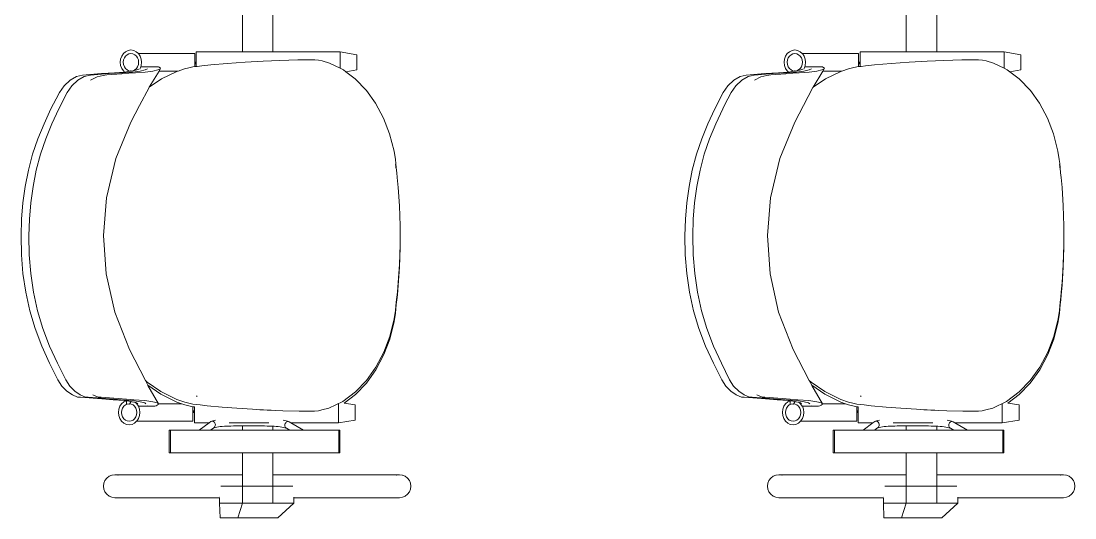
# Model space of a CAD drawing. Header units: millimetres. Extents: x -280308 to 6402717, y -14 to 2073074.
# Drawn here: x 15011 to 16392, y 416163 to 416813 of the extents above; entities that cross this region are included whole.
import ezdxf

# ---------------------------------------------------------------- set-up
doc = ezdxf.new("R2010")
doc.units = ezdxf.units.MM
doc.layers.get('0').update_dxf_attribs({"lineweight": 0})
doc.layers.add('A-FURN-EQPM', color=177, linetype='Continuous', lineweight=0)

# ---------------------------------------------------------------- blocks, each defined once
blk = doc.blocks.new('A$C2642848c')
at = {"color": 0, "linetype": 'ByBlock', "lineweight": -2}
for p, q in [((0, -576), (0, -516)), ((40, -576), (40, -516)), ((-158.1, -581.7), (-155.9, -578.3)), ((-155.9, -578.3), (-153, -575.8)), ((-153, -575.8), (-149.6, -574.2)), ((-153, -581.6), (-151, -579.8)), ((-151, -579.8), (-148.6, -578.6)), ((-149.6, -574.2), (-146, -573.6)), ((-148.6, -578.6), (-146, -578.2)), ((-146, -573.6), (-142.3, -574.2)), ((-146, -578.2), (-143.4, -578.6)), ((-143.4, -578.6), (-141, -579.8)), ((-142.3, -574.2), (-139, -575.8)), ((-141, -579.8), (-138.9, -581.6)), ((-139, -575.8), (-136.2, -578.2)), ((-136.2, -578.2), (-136.1, -578.3)), ((-136.2, -578.2), (-62.4, -578.2)), ((-136.1, -578.3), (-133.8, -581.7)), ((-62.4, -595.3), (-62.4, -578.2)), ((-60.5, -576), (0, -576)), ((-60.5, -576), (-60.5, -595.1)), ((0, -576), (40, -576)), ((40, -576), (128.2, -576)), ((128.2, -576), (150.2, -579.8)), ((128.2, -597.6), (128.2, -576)), ((150.2, -599.6), (150.2, -579.8)), ((-160, -589.7), (-159.5, -585.6)), ((-159.5, -593.9), (-160, -589.7)), ((-159.5, -585.6), (-158.1, -581.7)), ((-156, -589.7), (-155.6, -586.7)), ((-155.6, -592.7), (-156, -589.7)), ((-155.6, -586.7), (-154.6, -584)), ((-154.6, -595.5), (-155.6, -592.7)), ((-154.6, -584), (-153, -581.6)), ((-138.9, -581.6), (-137.3, -584)), ((-137.3, -584), (-136.3, -586.7)), ((-136.3, -592.7), (-137.3, -595.5)), ((-136.3, -586.7), (-136, -589.7)), ((-136, -589.7), (-136.3, -592.7)), ((-133.8, -581.7), (-132.4, -585.6)), ((-132.4, -585.6), (-132, -589.7)), ((-132, -589.7), (-132.4, -593.9)), ((-62.4, -589.7), (-60.5, -589.7)), ((-62.4, -592.7), (-60.5, -589.7)), ((-41.5, -593.1), (-53.2, -594.3)), ((-19.8, -591.2), (-41.5, -593.1)), ((-19.8, -591.2), (3.8, -589.5)), ((3.8, -589.5), (27.3, -588.2)), ((27.3, -588.2), (49.3, -587.3)), ((49.3, -587.3), (72.7, -586.5)), ((83.8, -586.4), (72.7, -586.5)), ((89.3, -586.3), (83.8, -586.4)), ((94.9, -586.3), (89.3, -586.3)), ((99.8, -587), (94.9, -586.3)), ((104.7, -588), (99.8, -587)), ((114.2, -590.8), (104.7, -588)), ((128.2, -597.6), (114.2, -590.8)), ((-209.6, -606.7), (-217.5, -608.5)), ((-204.5, -606), (-209.6, -606.7)), ((-199.2, -606.7), (-207.1, -608.5)), ((-204.5, -606), (-185.1, -604.6)), ((-194.1, -606), (-199.2, -606.7)), ((-194.1, -606), (-174.6, -604.6)), ((-182.5, -606.8), (-190.4, -608.6)), ((-176, -603.9), (-185.1, -604.6)), ((-177.4, -606.1), (-182.5, -606.8)), ((-177.4, -606.1), (-158, -604.7)), ((-167.4, -603.4), (-176, -603.9)), ((-165.5, -603.9), (-174.6, -604.6)), ((-154.6, -602.5), (-167.4, -603.4)), ((-156.9, -603.4), (-165.5, -603.9)), ((-158.1, -597.8), (-159.5, -593.9)), ((-155.9, -601.1), (-158.1, -597.8)), ((-148.8, -604), (-158, -604.7)), ((-144, -602.5), (-156.9, -603.4)), ((-154.3, -602.5), (-155.9, -601.1)), ((-153, -597.8), (-154.6, -595.5)), ((-154.3, -602.5), (-154.6, -602.5)), ((-149.6, -601.9), (-154.3, -602.5)), ((-151, -599.7), (-153, -597.8)), ((-149.6, -600.3), (-151, -599.7)), ((-148.6, -600.8), (-149.6, -600.3)), ((-149.6, -601.9), (-149.6, -600.3)), ((-145.4, -601.3), (-149.6, -601.9)), ((-140.2, -603.5), (-148.8, -604)), ((-146, -601.2), (-148.6, -600.8)), ((-146, -601.2), (-146, -600.3)), ((-143.4, -600.8), (-146, -601.2)), ((-144.6, -601.2), (-145.4, -601.3)), ((-138.1, -599.6), (-144.6, -601.2)), ((-134, -601.2), (-144, -602.5)), ((-141, -599.7), (-143.4, -600.8)), ((-138.9, -597.8), (-141, -599.7)), ((-127.4, -602.6), (-140.2, -603.5)), ((-137.3, -595.5), (-138.9, -597.8)), ((-135.5, -598.5), (-138.1, -599.6)), ((-133.8, -597.8), (-134.3, -598.5)), ((-127.4, -599.6), (-134, -601.2)), ((-133, -595.5), (-133.8, -597.8)), ((-132.4, -593.9), (-133, -595.5)), ((-133, -595.5), (-129.2, -595.5)), ((-129.2, -595.5), (-127.8, -595.5)), ((-129.2, -595.5), (-127.9, -595.5)), ((-127.8, -595.5), (-111.2, -595.5)), ((-124.2, -598.3), (-127.4, -599.6)), ((-117.3, -601.3), (-127.4, -602.6)), ((-124.2, -598.3), (-124.2, -598.3)), ((-109.2, -601.2), (-122, -622.4)), ((-110.7, -599.7), (-117.3, -601.3)), ((-111.2, -595.5), (-109.9, -595.7)), ((-107.5, -598.4), (-110.7, -599.7)), ((-109.9, -595.7), (-109.1, -595.9)), ((-107.5, -598.4), (-109.2, -601.2)), ((-84.2, -601.2), (-109.2, -601.2)), ((-109.1, -595.9), (-107.3, -597.4)), ((-107.3, -597.4), (-107.5, -598.4)), ((-105.9, -611.4), (-85.9, -601.8)), ((-84.2, -601.2), (-85.9, -601.8)), ((-75.6, -598.3), (-84.2, -601.2)), ((-70.3, -596.9), (-75.6, -598.3)), ((-64.9, -595.6), (-70.3, -596.9)), ((-62.4, -595.3), (-64.9, -595.6)), ((-60.5, -595.1), (-62.4, -595.3)), ((-59.1, -595), (-60.5, -595.1)), ((-53.2, -594.3), (-59.1, -595)), ((132.4, -599.7), (128.2, -597.6)), ((132.4, -599.7), (135.6, -602.1)), ((135.6, -602.1), (150.2, -599.6)), ((135.6, -602.1), (148, -611.4)), ((-233.7, -620.4), (-239.7, -629.1)), ((-225.8, -613.2), (-233.7, -620.4)), ((-223.3, -620.4), (-229.4, -629.1)), ((-217.5, -608.5), (-225.8, -613.2)), ((-215.5, -613.2), (-223.3, -620.4)), ((-207.1, -608.5), (-215.5, -613.2)), ((-190.4, -608.6), (-198.8, -613.3)), ((-122, -622.4), (-105.9, -611.4)), ((148, -611.4), (162.7, -626.7)), ((-239.7, -629.1), (-244.2, -637.4)), ((-229.4, -629.1), (-233.9, -637.4)), ((-134.8, -646.4), (-122.2, -622.8)), ((-122, -622.4), (-122.2, -622.8)), ((162.7, -626.7), (174.5, -643.1)), ((-247.5, -644), (-250.8, -650.6)), ((-244.2, -637.4), (-247.5, -644)), ((-237.2, -644), (-240.5, -650.6)), ((-233.9, -637.4), (-237.2, -644)), ((-146.2, -667.9), (-134.8, -646.4)), ((174.5, -643.1), (185.1, -663)), ((-250.8, -650.6), (-259.9, -670.2)), ((-240.5, -650.6), (-249.6, -670.2)), ((-259.9, -670.2), (-268, -690)), ((-249.6, -670.2), (-257.7, -690)), ((-165.6, -715.6), (-146.2, -667.9)), ((185.1, -663), (193, -683.4)), ((-268, -690), (-274.9, -710.2)), ((-257.7, -690), (-264.6, -710.2)), ((193, -683.4), (198.8, -706)), ((-274.9, -710.2), (-280.4, -730.9)), ((-264.6, -710.2), (-270.1, -730.9)), ((-178, -767.3), (-165.6, -715.6)), ((200.5, -716.9), (198.8, -706)), ((201.1, -722.4), (200.5, -716.9)), ((-280.4, -730.9), (-284.6, -752.3)), ((-270.1, -730.9), (-274.3, -752.3)), ((201.1, -725.9), (200.9, -723.6)), ((201.5, -727.9), (201.1, -722.4)), ((201.3, -727.9), (201.1, -725.9)), ((202.3, -734.3), (201.5, -727.9)), ((203, -740.7), (202.3, -734.3)), ((204.2, -753.6), (203, -740.7)), ((-284.6, -752.3), (-287.6, -773.7)), ((-274.3, -752.3), (-277.3, -773.7)), ((205.8, -777.7), (204.2, -753.6)), ((-182, -816.3), (-178, -767.3)), ((-287.6, -773.7), (-289.4, -795.2)), ((-277.3, -773.7), (-279.1, -795.2)), ((205.8, -777.7), (206.7, -803.9)), ((-289.4, -795.2), (-290, -816.9)), ((-279.1, -795.2), (-279.7, -816.9)), ((206.7, -803.9), (206.7, -807.3)), ((206.7, -807.3), (206.7, -807.3)), ((206.7, -807.3), (206.7, -828.9)), ((-290, -816.9), (-289.5, -841.7)), ((-279.7, -816.9), (-279.2, -841.7)), ((-178.5, -866.8), (-182, -816.3)), ((-289.5, -841.7), (-287.5, -866.3)), ((-279.2, -841.7), (-277.2, -866.3)), ((206.7, -828.9), (205.8, -854.4)), ((206.7, -832.3), (205.8, -857.8)), ((206.7, -828.9), (206.7, -832.3)), ((205.8, -854.4), (204.3, -878)), ((-287.5, -866.3), (-283.9, -890.7)), ((-277.2, -866.3), (-273.6, -890.7)), ((-167.2, -916.8), (-178.5, -866.8)), ((205.8, -857.8), (204.3, -881.5)), ((203.1, -890.8), (204.3, -878)), ((203.1, -894.3), (204.3, -881.5)), ((-283.9, -890.7), (-278.6, -915.1)), ((-273.6, -890.7), (-268.3, -915.1)), ((201.7, -903.6), (202.4, -897.2)), ((202.4, -897.2), (203.1, -890.8)), ((202.4, -900.7), (203.1, -894.3)), ((200.7, -914.7), (201.3, -909.2)), ((201.3, -909.2), (201.7, -903.6)), ((201.3, -912.6), (201.7, -907)), ((201.7, -907), (202.4, -900.7)), ((-278.6, -915.1), (-271.6, -938.5)), ((-268.3, -915.1), (-261.3, -938.5)), ((-148.1, -965.9), (-167.2, -916.8)), ((199, -925.8), (200.7, -914.7)), ((199, -929.3), (200.7, -918.2)), ((200.7, -918.2), (201.3, -912.6)), ((-271.6, -938.5), (-262.9, -961.4)), ((-261.3, -938.5), (-252.6, -961.4)), ((193.2, -948.8), (199, -925.8)), ((193.2, -952.2), (199, -929.3)), ((193.2, -948.8), (185.5, -969.1)), ((193.2, -952.2), (185.5, -972.5)), ((-262.9, -961.4), (-252.6, -983.8)), ((-252.6, -961.4), (-242.3, -983.8)), ((-127.1, -1006.5), (-148.1, -965.9)), ((185.5, -969.1), (174.9, -989.1)), ((185.5, -972.5), (174.9, -992.5)), ((-252.6, -983.8), (-241.8, -1005.7)), ((-242.3, -983.8), (-231.4, -1005.7)), ((174.9, -989.1), (162.5, -1006.3)), ((174.9, -992.5), (162.5, -1009.7)), ((-241.8, -1005.7), (-236.5, -1013.7)), ((-231.4, -1005.7), (-226.2, -1013.7)), ((-124.7, -1008.7), (-127.1, -1006.5)), ((-123.9, -1012.7), (-127.1, -1006.5)), ((162.5, -1006.3), (148.1, -1021.4)), ((-236.5, -1013.7), (-229.9, -1020.3)), ((-229.9, -1020.3), (-222.8, -1025.2)), ((-226.2, -1013.7), (-219.6, -1020.3)), ((-219.6, -1020.3), (-212.4, -1025.2)), ((-106.9, -1020.9), (-124.7, -1008.7)), ((-106.9, -1024.3), (-123.9, -1012.7)), ((-123.8, -1012.8), (-123.9, -1012.7)), ((-123.8, -1012.8), (-109.7, -1036.8)), ((-106.9, -1020.9), (-85.8, -1031.2)), ((148.1, -1021.4), (131.6, -1033.7)), ((162.5, -1009.7), (148.1, -1024.9)), ((-222.8, -1025.2), (-215.9, -1028)), ((-215.9, -1028), (-212.3, -1028.2)), ((-212.4, -1025.2), (-205.5, -1028)), ((-189.7, -1030), (-212.3, -1028.2)), ((-205.5, -1028), (-201.9, -1028.2)), ((-179.3, -1030), (-201.9, -1028.2)), ((-195.8, -1025.2), (-188.8, -1028)), ((-189.7, -1030), (-179.1, -1030.8)), ((-188.8, -1028), (-185.2, -1028.3)), ((-162.6, -1030.1), (-185.2, -1028.3)), ((-179.3, -1030), (-168.6, -1030.8)), ((-179.1, -1030.8), (-169.2, -1031.5)), ((-169.2, -1031.5), (-154.9, -1032.5)), ((-168.6, -1030.8), (-158.7, -1031.5)), ((-162.6, -1030.1), (-151.9, -1030.9)), ((-158.7, -1031.5), (-144.3, -1032.5)), ((-155.3, -1034.3), (-158.2, -1036.9)), ((-152.3, -1032.9), (-155.3, -1034.3)), ((-154.9, -1032.5), (-152.3, -1032.9)), ((-152.3, -1032.9), (-151.9, -1033)), ((-151.9, -1030.9), (-142, -1031.5)), ((-151.9, -1033), (-151.9, -1037.7)), ((-151.9, -1033), (-145.6, -1034)), ((-147.5, -1036.6), (-145.6, -1034)), ((-145.6, -1034), (-144.4, -1034.2)), ((-144.4, -1034.2), (-140.1, -1035.3)), ((-144.3, -1032.5), (-133.7, -1034.2)), ((-142, -1031.5), (-127.6, -1032.6)), ((-138.4, -1036.9), (-140.1, -1035.3)), ((-140.1, -1035.3), (-138.6, -1035.8)), ((-138.6, -1035.8), (-137.1, -1036.8)), ((-133.7, -1034.2), (-127.9, -1035.8)), ((-127.9, -1035.8), (-126.4, -1036.8)), ((-127.6, -1032.6), (-117.1, -1034.2)), ((-117.1, -1034.2), (-111.2, -1035.8)), ((-106.9, -1024.3), (-85.8, -1034.6)), ((-85.8, -1031.2), (-75.5, -1034.7)), ((-85.8, -1034.6), (-79.4, -1036.8)), ((-75.5, -1034.7), (-70.1, -1036.1)), ((-59.9, -1027.4), (-59.2, -1026.3)), ((131.6, -1033.7), (113.4, -1042.4)), ((148.1, -1024.9), (133.3, -1035.9)), ((-161.8, -1044.1), (-162.3, -1048.3)), ((-162.3, -1048.3), (-161.8, -1052.4)), ((-160.4, -1040.2), (-161.8, -1044.1)), ((-158.2, -1036.9), (-160.4, -1040.2)), ((-157.9, -1045.3), (-158.3, -1048.3)), ((-158.3, -1048.3), (-157.9, -1051.3)), ((-156.9, -1042.5), (-157.9, -1045.3)), ((-155.3, -1040.2), (-156.9, -1042.5)), ((-153.3, -1038.3), (-155.3, -1040.2)), ((-151.9, -1037.7), (-153.3, -1038.3)), ((-150.8, -1037.2), (-151.9, -1037.7)), ((-148.3, -1036.8), (-150.8, -1037.2)), ((-145.7, -1037.2), (-148.3, -1036.8)), ((-148.3, -1036.8), (-148.3, -1037.7)), ((-143.3, -1038.3), (-145.7, -1037.2)), ((-141.2, -1040.2), (-143.3, -1038.3)), ((-139.6, -1042.5), (-141.2, -1040.2)), ((-138.6, -1045.3), (-139.6, -1042.5)), ((-138.3, -1048.3), (-138.6, -1045.3)), ((-138.6, -1051.3), (-138.3, -1048.3)), ((-136.2, -1040.2), (-138.4, -1036.9)), ((-136.2, -1040.2), (-125.7, -1040.2)), ((-136.1, -1040.2), (-136.2, -1040.2)), ((-134.7, -1044.1), (-136.1, -1040.2)), ((-134.3, -1048.3), (-134.7, -1044.1)), ((-134.7, -1052.4), (-134.3, -1048.3)), ((-131.5, -1040.2), (-125.6, -1040.2)), ((-126.4, -1036.8), (-126.3, -1036.8)), ((-125.6, -1040.2), (-125.7, -1040.2)), ((-124, -1039.5), (-125.6, -1040.2)), ((-125.6, -1040.2), (-114.8, -1040.2)), ((-113.1, -1039.5), (-114.8, -1040.2)), ((-111.5, -1038.5), (-113.1, -1039.5)), ((-110.3, -1037.6), (-111.5, -1038.5)), ((-111.2, -1035.8), (-109.7, -1036.9)), ((-109.7, -1036.9), (-110.3, -1037.6)), ((-109.7, -1036.8), (-109.7, -1036.9)), ((-79.4, -1036.8), (-109.7, -1036.8)), ((-79.4, -1036.8), (-75.5, -1038.1)), ((-75.5, -1038.1), (-70.1, -1039.5)), ((-70.1, -1036.1), (-64.8, -1037.3)), ((-70.1, -1039.5), (-64.8, -1040.7)), ((-64.8, -1037.3), (-60, -1037.8)), ((-64.8, -1040.7), (-64.7, -1040.7)), ((-64.7, -1040.7), (-62.8, -1041)), ((-64.7, -1040.7), (-64.7, -1059.8)), ((-64.7, -1045.3), (-62.8, -1048.3)), ((-64.7, -1048.3), (-62.8, -1048.3)), ((-62.8, -1040.9), (-62.8, -1041)), ((-62.8, -1041), (-62.8, -1062)), ((-60, -1037.8), (-55.3, -1038.4)), ((-55.3, -1038.4), (-45.9, -1039.4)), ((-26.4, -1041.1), (-45.9, -1039.4)), ((-7.2, -1042.6), (-26.4, -1041.1)), ((-7.2, -1042.6), (13.5, -1044.1)), ((13.5, -1044.1), (22.9, -1044.6)), ((22.9, -1044.6), (27.6, -1044.9)), ((27.6, -1044.9), (32.4, -1045.1)), ((32.4, -1045.1), (37.6, -1045.3)), ((37.6, -1045.3), (42.8, -1045.5)), ((42.8, -1045.5), (53.1, -1045.9)), ((53.1, -1045.9), (74.3, -1046.4)), ((74.3, -1046.4), (81, -1046.5)), ((81, -1046.5), (84.5, -1046.5)), ((84.5, -1046.5), (89.6, -1046.6)), ((89.6, -1046.6), (94.7, -1046.6)), ((94.7, -1046.6), (99.6, -1045.9)), ((99.6, -1045.9), (104.3, -1045)), ((104.3, -1045), (113.4, -1042.4)), ((125.9, -1037.1), (125.9, -1062)), ((133.3, -1035.9), (147.9, -1038.4)), ((133.3, -1035.9), (133.3, -1035.9)), ((147.9, -1038.4), (147.9, -1058.2)), ((-161.8, -1052.4), (-160.4, -1056.3)), ((-160.4, -1056.3), (-158.2, -1059.7)), ((-158.2, -1059.7), (-155.3, -1062.2)), ((-157.9, -1051.3), (-156.9, -1054)), ((-156.9, -1054), (-155.3, -1056.4)), ((-155.3, -1056.4), (-153.3, -1058.2)), ((-155.3, -1062.2), (-151.9, -1063.8)), ((-153.3, -1058.2), (-150.8, -1059.4)), ((-150.8, -1059.4), (-148.3, -1059.8)), ((-148.3, -1059.8), (-145.7, -1059.4)), ((-145.7, -1059.4), (-143.3, -1058.2)), ((-144.6, -1063.8), (-141.3, -1062.2)), ((-143.3, -1058.2), (-141.2, -1056.4)), ((-141.3, -1062.2), (-138.5, -1059.8)), ((-141.2, -1056.4), (-139.6, -1054)), ((-139.6, -1054), (-138.6, -1051.3)), ((-138.5, -1059.8), (-138.4, -1059.7)), ((-138.5, -1059.8), (-64.7, -1059.8)), ((-138.4, -1059.7), (-136.1, -1056.3)), ((-136.1, -1056.3), (-134.7, -1052.4)), ((-62.8, -1062), (-43.6, -1062)), ((-43.6, -1062), (-56.5, -1071.3)), ((-41.1, -1060.2), (-43.6, -1062)), ((-40.2, -1059.8), (-41.1, -1060.2)), ((-38.8, -1059.3), (-40.2, -1059.8)), ((-39.3, -1059.6), (-40.2, -1059.8)), ((-38.3, -1059.8), (-39.3, -1059.6)), ((-37.1, -1058.9), (-38.8, -1059.3)), ((-37.4, -1060.3), (-38.3, -1059.8)), ((-36.6, -1061.1), (-37.4, -1060.3)), ((-35.1, -1058.5), (-37.1, -1058.9)), ((-36, -1062.1), (-36.6, -1061.1)), ((-35.6, -1063.2), (-36, -1062.1)), ((-35.4, -1064.4), (-35.6, -1063.2)), ((-17.2, -1062), (34.9, -1062)), ((55.7, -1058.9), (53.6, -1058.5)), ((57.6, -1059.3), (55.7, -1058.9)), ((55.8, -1063.6), (56.2, -1062.5)), ((56.2, -1062.5), (56.8, -1061.6)), ((56.8, -1061.6), (57.6, -1060.8)), ((59.1, -1059.7), (57.6, -1059.3)), ((57.6, -1060.8), (58.5, -1060.3)), ((58.5, -1060.3), (59.5, -1060.1)), ((60.4, -1060.2), (59.1, -1059.7)), ((59.5, -1060.1), (60.4, -1060.2)), ((60.4, -1060.2), (61.3, -1060.6)), ((63.7, -1062), (61.3, -1060.6)), ((63.7, -1062), (125.9, -1062)), ((80.1, -1071.4), (63.7, -1062)), ((125.9, -1062), (147.9, -1058.2)), ((-151.9, -1063.8), (-148.3, -1064.4)), ((-148.3, -1064.4), (-144.6, -1063.8)), ((-95.7, -1071.3), (-95.8, -1071.3)), ((-95.8, -1071.3), (-95.8, -1101.2)), ((-95.4, -1071.3), (-95.7, -1071.3)), ((-95.1, -1071.3), (-95.4, -1071.3)), ((-95.4, -1071.3), (-95.4, -1071.3)), ((-95, -1071.3), (-95.1, -1071.3)), ((-94.6, -1071.3), (-95, -1071.3)), ((-94.5, -1071.3), (-94.6, -1071.3)), ((-94, -1071.3), (-94.5, -1071.3)), ((-94, -1071.3), (-94, -1101.2)), ((-94, -1071.3), (-93.9, -1071.3)), ((-93.9, -1071.3), (-93.3, -1071.3)), ((-92.5, -1071.3), (-93.3, -1071.3)), ((-85.2, -1071.3), (-92.5, -1071.3)), ((-83.6, -1071.3), (-85.2, -1071.3)), ((-65.9, -1071.4), (-83.6, -1071.3)), ((-64.7, -1071.3), (-65.9, -1071.4)), ((-64.7, -1071.3), (-56.5, -1071.4)), ((-56.5, -1071.4), (-56.5, -1071.3)), ((-56.5, -1071.3), (-46.2, -1071.4)), ((-45.3, -1071.4), (-46.2, -1071.4)), ((-41.6, -1071.4), (-45.3, -1071.4)), ((-37.5, -1068.4), (-41.6, -1071.4)), ((-41.6, -1071.4), (-41.6, -1071.4)), ((-41.6, -1071.4), (-26.2, -1071.4)), ((-36.8, -1068.2), (-37.5, -1068.4)), ((-37.2, -1068.2), (-37.5, -1068.4)), ((-37.2, -1068.2), (-36.4, -1067.5)), ((-35.2, -1067.8), (-36.8, -1068.2)), ((-36.4, -1067.5), (-35.9, -1066.6)), ((-35.9, -1066.6), (-35.5, -1065.5)), ((-35.5, -1065.5), (-35.4, -1064.4)), ((-33.3, -1067.4), (-35.2, -1067.8)), ((-31.2, -1067.1), (-33.3, -1067.4)), ((-28.9, -1066.8), (-31.2, -1067.1)), ((-26.3, -1066.5), (-28.9, -1066.8)), ((-23.6, -1066.3), (-26.3, -1066.5)), ((-25.6, -1071.4), (-26.2, -1071.4)), ((-6, -1071.4), (-25.6, -1071.4)), ((-20.8, -1066.2), (-23.6, -1066.3)), ((-17.8, -1066), (-20.8, -1066.2)), ((-14.9, -1066), (-17.8, -1066)), ((-11.7, -1065.9), (-14.9, -1066)), ((0, -1065.9), (-11.7, -1065.9)), ((-5.6, -1071.4), (-6, -1071.4)), ((0, -1071.4), (-5.6, -1071.4)), ((0, -1071.4), (0, -1065.9)), ((29.2, -1065.9), (0, -1065.9)), ((0, -1071.4), (14.3, -1071.4)), ((14.4, -1071.4), (14.3, -1071.4)), ((34.5, -1071.4), (14.4, -1071.4)), ((32.5, -1066), (29.2, -1065.9)), ((35.5, -1066), (32.5, -1066)), ((34.5, -1071.4), (34.7, -1071.4)), ((40, -1071.4), (34.7, -1071.4)), ((35.5, -1066), (38.6, -1066.2)), ((40, -1066.2), (38.6, -1066.2)), ((40, -1071.4), (40, -1066.2)), ((41.5, -1066.3), (40, -1066.2)), ((54.5, -1071.4), (40, -1071.4)), ((44.4, -1066.5), (41.5, -1066.3)), ((47.1, -1066.8), (44.4, -1066.5)), ((49.5, -1067.1), (47.1, -1066.8)), ((51.8, -1067.4), (49.5, -1067.1)), ((53.8, -1067.8), (51.8, -1067.4)), ((55.6, -1068.2), (53.8, -1067.8)), ((54.5, -1071.4), (55, -1071.4)), ((62.2, -1071.4), (55, -1071.4)), ((57.1, -1068.6), (55.6, -1068.2)), ((55.7, -1064.8), (55.8, -1063.6)), ((55.8, -1066), (55.7, -1064.8)), ((56.1, -1067.1), (55.8, -1066)), ((56.7, -1068), (56.1, -1067.1)), ((57.4, -1068.6), (56.7, -1068)), ((57.8, -1068.9), (57.1, -1068.6)), ((57.8, -1068.9), (57.4, -1068.6)), ((62.2, -1071.4), (57.8, -1068.9)), ((74.4, -1071.4), (62.2, -1071.4)), ((62.2, -1071.4), (62.2, -1071.4)), ((74.4, -1071.4), (75.2, -1071.4)), ((80.1, -1071.4), (75.2, -1071.4)), ((94, -1071.3), (80.1, -1071.4)), ((80.1, -1071.4), (80.1, -1071.4)), ((95.1, -1071.4), (94, -1071.3)), ((113.2, -1071.3), (95.1, -1071.4)), ((114.6, -1071.3), (113.2, -1071.3)), ((125.1, -1071.3), (114.6, -1071.3)), ((126.2, -1071.3), (125.1, -1071.3)), ((126.4, -1071.3), (126.2, -1071.3)), ((126.4, -1071.3), (126.4, -1101.2)), ((126.7, -1071.3), (126.4, -1071.3)), ((126.9, -1071.3), (126.7, -1071.3)), ((127.2, -1071.3), (126.9, -1071.3)), ((127.4, -1071.3), (127.2, -1071.3)), ((127.5, -1071.3), (127.4, -1071.3)), ((127.7, -1071.3), (127.5, -1071.3)), ((127.8, -1071.3), (127.7, -1071.3)), ((127.8, -1071.3), (127.9, -1071.3)), ((127.8, -1071.3), (127.8, -1071.3)), ((127.9, -1071.3), (127.9, -1101.2)), ((-95.7, -1101.2), (-95.8, -1101.2)), ((-95.4, -1101.2), (-95.7, -1101.2)), ((-95.4, -1101.2), (-95.1, -1101.2)), ((-95.4, -1101.2), (-95.4, -1101.2)), ((-94.6, -1101.2), (-95.1, -1101.2)), ((-94, -1101.2), (-94.6, -1101.2)), ((-94, -1101.2), (0, -1101.3)), ((0, -1129.8), (0, -1101.3)), ((0, -1101.3), (40, -1101.3)), ((40, -1101.3), (114.6, -1101.2)), ((40, -1129.8), (40, -1101.3)), ((114.6, -1101.2), (126.4, -1101.2)), ((126.7, -1101.2), (126.4, -1101.2)), ((126.7, -1101.2), (127.4, -1101.2)), ((127.5, -1101.2), (127.4, -1101.2)), ((127.7, -1101.2), (127.5, -1101.2)), ((127.7, -1101.2), (127.8, -1101.2)), ((127.9, -1101.2), (127.8, -1101.2)), ((-177.6, -1134.1), (-174.5, -1131.8)), ((-174.5, -1131.8), (-170.9, -1130.3)), ((-170.9, -1130.3), (-167, -1129.8)), ((-170.3, -1130.3), (-166.7, -1129.8)), ((-167, -1129.8), (-166.7, -1129.8)), ((-166.5, -1129.8), (-166.7, -1129.8)), ((-166.7, -1129.8), (-166.7, -1129.8)), ((-166.5, -1129.8), (-162.6, -1130.3)), ((-166.5, -1129.8), (-163.1, -1130.3)), ((-166.5, -1129.8), (0, -1129.8)), ((0, -1144.8), (0, -1129.8)), ((40, -1144.8), (40, -1129.8)), ((205.5, -1129.8), (40, -1129.8)), ((205.5, -1129.8), (201.6, -1130.3)), ((205.5, -1129.8), (202.1, -1130.3)), ((205.7, -1129.8), (205.5, -1129.8)), ((209.3, -1130.3), (205.7, -1129.8)), ((205.7, -1129.8), (205.7, -1129.8)), ((205.7, -1129.8), (206, -1129.8)), ((209.9, -1130.3), (206, -1129.8)), ((213.5, -1131.8), (209.9, -1130.3)), ((216.6, -1134.1), (213.5, -1131.8)), ((-182, -1144.8), (-181.5, -1140.9)), ((-181.5, -1148.6), (-182, -1144.8)), ((-181.5, -1140.9), (-180, -1137.3)), ((-180, -1137.3), (-177.6, -1134.1)), ((-28.1, -1144.8), (0, -1144.8)), ((0, -1144.8), (40, -1144.8)), ((0, -1144.8), (0, -1166.8)), ((40, -1144.8), (40, -1166.8)), ((40, -1144.8), (66.2, -1144.8)), ((219, -1137.3), (216.6, -1134.1)), ((220.5, -1140.9), (219, -1137.3)), ((221, -1144.8), (220.5, -1140.9)), ((220.5, -1148.6), (221, -1144.8)), ((-180, -1152.3), (-181.5, -1148.6)), ((-177.6, -1155.4), (-180, -1152.3)), ((-174.5, -1157.7), (-177.6, -1155.4)), ((-170.9, -1159.2), (-174.5, -1157.7)), ((-167, -1159.8), (-170.9, -1159.2)), ((-167, -1159.8), (-29.8, -1159.8)), ((-29.8, -1157.7), (-29.8, -1157.8)), ((-29.8, -1159.8), (-29.8, -1166.8)), ((-29.8, -1159.8), (-29.7, -1159.8)), ((67.5, -1159.1), (67.5, -1159.8)), ((67.5, -1159.8), (67.5, -1166.8)), ((206, -1159.8), (67.5, -1159.8)), ((206, -1159.8), (209.9, -1159.2)), ((209.9, -1159.2), (213.5, -1157.7)), ((213.5, -1157.7), (216.6, -1155.4)), ((216.6, -1155.4), (219, -1152.3)), ((219, -1152.3), (220.5, -1148.6)), ((-29.8, -1166.8), (-29.2, -1186.3)), ((-29.8, -1166.8), (0, -1166.8)), ((0, -1166.8), (-6.1, -1186.3)), ((0, -1166.8), (40, -1166.8)), ((40, -1166.8), (67.5, -1166.8)), ((67.5, -1166.8), (46.6, -1186.3)), ((-29.2, -1186.3), (-6.1, -1186.3)), ((-6.1, -1186.3), (46.6, -1186.3))]:
    blk.add_line(p, q, dxfattribs=at)
blk = doc.blocks.new('A$C4404b510')
at = {"layer": 'A-FURN-EQPM', "color": 0, "linetype": 'ByBlock', "lineweight": -2, "ltscale": 0.25}
for p in [(42992.6, 12350.8), (43862.6, 12350.8)]:
    blk.add_blockref('A$C2642848c', p, dxfattribs=at)
blk = doc.blocks.new('2')
at = {"layer": 'A-FURN-EQPM', "ltscale": 0.25}
blk.add_blockref('A$C4404b510', (-27691.9, 404998.3), dxfattribs=at)

msp = doc.modelspace()

# ---------------------------------------------------------------- block references
msp.add_blockref('2', (0, 0))

doc.saveas('drawing.dxf')
